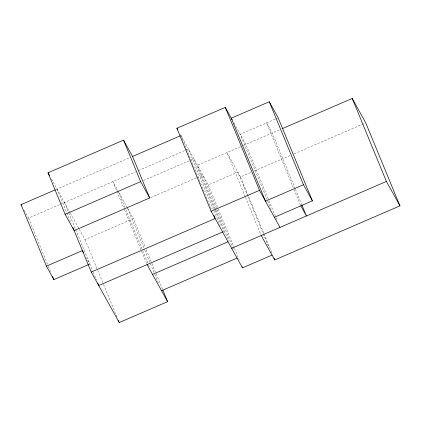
<?xml version="1.0" encoding="UTF-8"?>
<svg xmlns="http://www.w3.org/2000/svg" width="421" height="421" viewBox="0 0 421 421"><rect width="100%" height="100%" fill="white"/><g stroke="black" fill="none" stroke-linecap="round" stroke-linejoin="round"><path stroke-width="0.32" stroke-dasharray="2.1 1.58" d="M55.84 189.592L130.178 157.486M24.155 210.226L28.507 218.073L59.703 204.601M60.303 204.343L135.657 171.794M138.651 170.5L188.408 149.008L220.115 225.93M275.176 119.175L240.202 134.283L271.161 209.39M275.781 118.917L277.592 118.133M143.482 180.556L193.839 158.806L224.546 233.308M240.438 146.729L197.438 165.306L215.668 209.516M243.427 145.44L279.976 129.652M150.713 197.623L196.275 177.946M196.875 177.683L202.869 175.094L216.847 209.016M180.383 134.531L208.295 184.887L237.86 172.121L247.595 195.739M79.348 229.313L85.031 239.57L133.41 218.673L145.14 247.138M245.227 196.749L227.003 152.534L240.538 176.957L250.774 172.536M254.384 170.973L290.501 155.375M294.111 153.818L365.144 123.132M88.657 264.567L89.857 264.046L86.442 257.878M234.044 123.169L245.817 144.408L268.787 200.133M127.405 207.848L112.875 181.635L124.358 209.495M127.721 208.416L133.41 218.673M51.441 178.967L70.186 212.784M70.502 213.358L79.032 228.74M295.179 188.729L272.213 133.004L266.598 122.879L293.811 188.903M295.431 189.334L301.673 204.48M294.063 189.508L300.805 205.858M269.035 200.738L275.776 217.089M276.023 217.694L277.023 220.12M240.538 176.957L263.757 233.287M264.009 233.892L272.245 253.879M247.843 196.344L269.066 247.827M245.48 197.354L261.204 235.513M208.295 184.887L218.031 208.511M218.283 209.116L234.26 247.88M234.513 248.485L239.254 259.994M217.099 209.621L233.823 250.2M215.915 210.126L228.65 241.012M180.951 135.557L211.41 209.447M146.14 249.564L151.634 262.888M151.881 263.493L155.875 273.187M156.128 273.792L162.617 289.537M127.584 208.327L144.561 249.511M144.813 250.116L154.549 273.739M154.802 274.345L158.543 283.433M118.559 192.039L125.547 208.995M125.8 209.605L142.524 250.185M142.777 250.79L147.766 262.904M148.766 265.325L149.266 266.535M124.611 210.1L141.335 250.679M141.588 251.284L147.082 264.609M85.031 239.57L97.514 269.85M97.767 270.456L103.256 283.786M103.508 284.391L116.991 317.097M64.497 202.527L92.962 271.577M93.209 272.182L96.456 280.054M57.04 189.076L71.17 223.351M28.507 218.073L48.147 265.719M48.394 266.325L50.883 272.355"/><path stroke-width="0.63" d="M48.015 172.789L123.548 140.161L132.573 156.449L149.676 197.938L74.143 230.566L65.118 214.278L48.015 172.789L49.573 175.594M272.061 255.1L242.501 267.867L211.11 211.242L176.909 128.263L225.282 107.371L232.234 119.906M88.657 264.567L53.867 279.591L46.41 266.14L21.05 204.622L55.24 189.85M132.231 156.601L180.346 135.815M312.398 200.854L278.192 117.875L269.261 101.761L231.271 118.169L265.477 201.149L303.467 184.74L312.398 200.854L274.408 217.262M65.118 214.278L140.646 181.651L149.676 197.938M282.38 128.615L352.209 98.451L365.744 122.874L399.95 205.853L274.745 259.936L261.204 235.513M46.41 266.14L82.4 250.595L83.642 252.837M211.11 211.242L259.489 190.345L280.018 227.387M72.907 227.556L91.246 272.055L215.152 218.536L213.905 215.505M222.609 231.987L98.703 285.506L97.704 283.086M152.513 274.413L228.045 241.786M231.645 248.285L386.415 181.43L399.95 205.853M161.538 290.7L237.07 258.073M91.246 272.055L119.238 322.549L167.611 301.652L162.869 290.143M300.805 205.858L306.414 215.984L301.92 205.085M176.909 128.263L177.857 129.973M147.082 264.609L167.611 301.652M21.05 204.622L21.671 205.743M352.209 98.451L386.415 181.43M269.261 101.761L303.467 184.74M225.282 107.371L259.489 190.345M273.992 258.115L274.745 259.936M242.001 266.656L242.501 267.867M123.548 140.161L140.646 181.651M118.238 320.123L119.238 322.549M52.625 276.576L53.867 279.591"/></g></svg>
